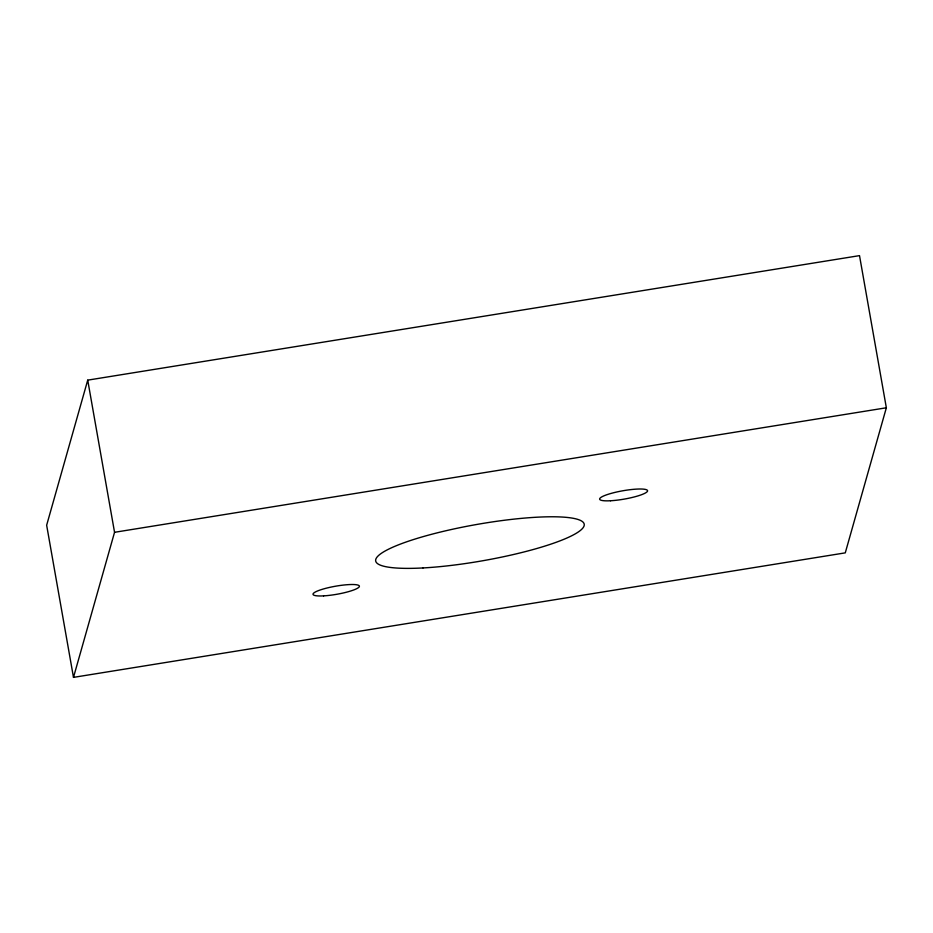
<?xml version="1.0" encoding="UTF-8"?>
<svg xmlns="http://www.w3.org/2000/svg" width="933" height="933" viewBox="0 0 933 933"><rect width="100%" height="100%" fill="white"/><g stroke="black" fill="none" stroke-linecap="round" stroke-linejoin="round"><path stroke-width="1.4" d="M87.725 380.139L46.65 525.221L73.485 677.37L845.275 552.861L886.35 407.779L859.515 255.63L87.725 380.139L114.549 532.3L73.485 677.37M114.549 532.3L886.35 407.779M610.544 500.753A24.328 4.222 -10 0 0 647.549 491.061A24.328 4.222 -10 0 0 612.748 492.962A24.328 4.222 -10 0 0 610.544 500.753M323.576 595.872A23.535 4.082 -10 0 0 359.368 586.495A23.535 4.082 -10 0 0 325.71 588.338A23.535 4.082 -10 0 0 323.576 595.872M423.022 567.94A105.895 18.392 -10 0 0 584.105 525.769A105.895 18.392 -10 0 0 432.62 534.026A105.895 18.392 -10 0 0 423.022 567.94"/></g></svg>
